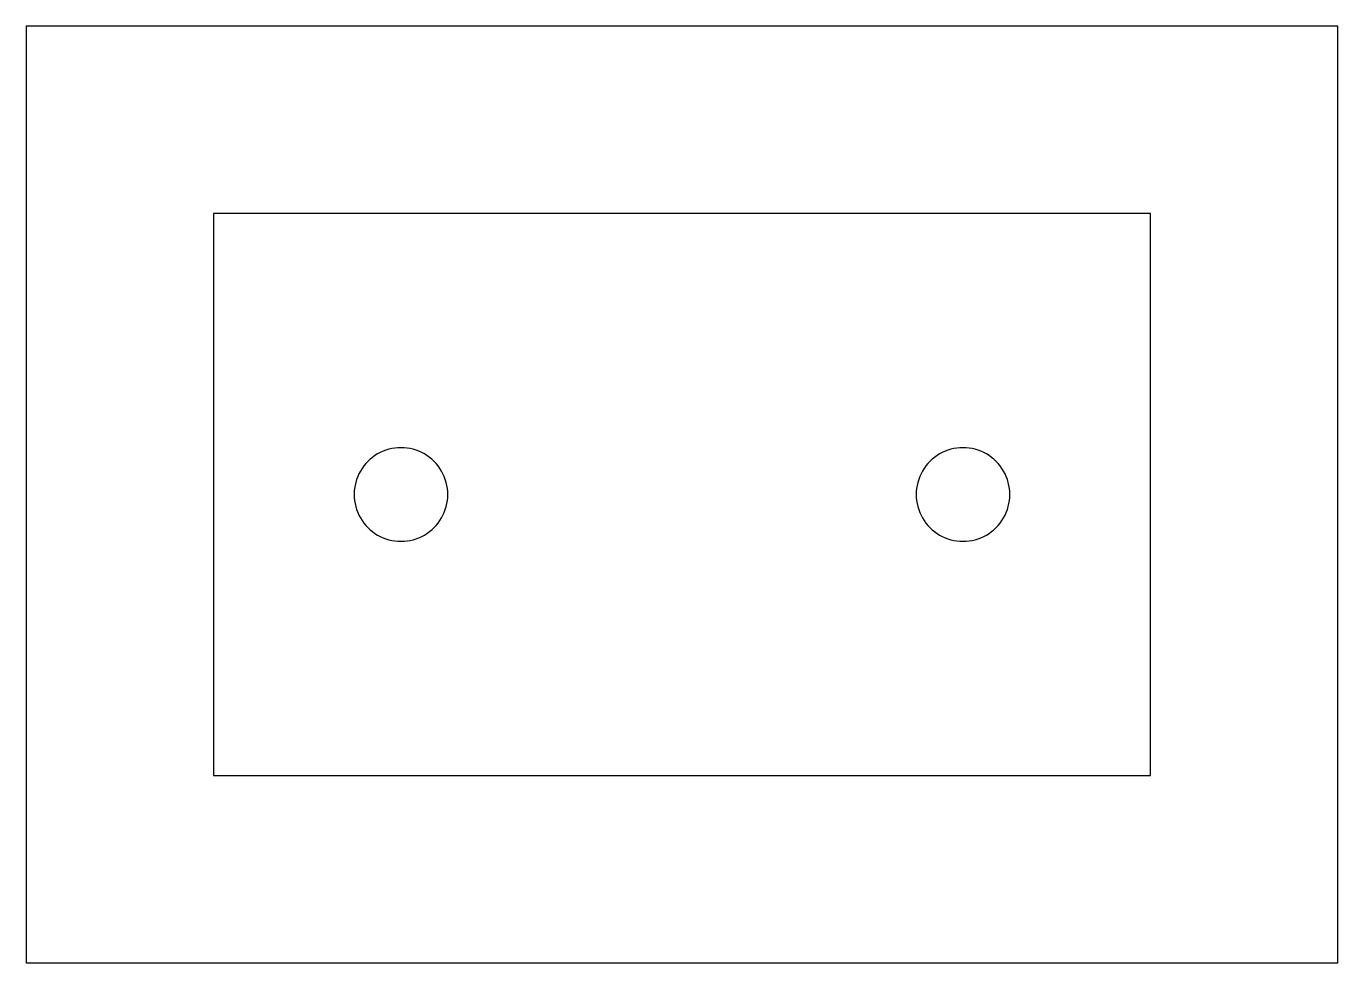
# Model space of a CAD drawing. Header units: millimetres. Extents: x 0 to 140, y 0 to 100.
import ezdxf

# ---------------------------------------------------------------- set-up
doc = ezdxf.new("R2010")
doc.units = ezdxf.units.MM
for name, color, linetype in [('CUT_HOLE_1', 3, 'CONTINUOUS'), ('CUT_HOLE_2', 3, 'CONTINUOUS'), ('CUT_OUTER', 3, 'CONTINUOUS'), ('REF_STOCK', 8, 'CONTINUOUS')]:
    doc.layers.add(name, color=color, linetype=linetype)

msp = doc.modelspace()

# ---------------------------------------------------------------- linework, layer by layer
at = {"layer": 'CUT_HOLE_1'}
msp.add_lwpolyline([(45, 50), (44.989295, 50.327016), (44.957224, 50.652631), (44.903926, 50.975452), (44.829629, 51.294095), (44.734651, 51.607197), (44.619398, 51.913417), (44.484364, 52.211443), (44.330127, 52.5), (44.157348, 52.777851), (43.966767, 53.043807), (43.759199, 53.296729), (43.535534, 53.535534), (43.296729, 53.759199), (43.043807, 53.966767), (42.777851, 54.157348), (42.5, 54.330127), (42.211443, 54.484364), (41.913417, 54.619398), (41.607197, 54.734651), (41.294095, 54.829629), (40.975452, 54.903926), (40.652631, 54.957224), (40.327016, 54.989295), (40, 55), (39.672984, 54.989295), (39.347369, 54.957224), (39.024548, 54.903926), (38.705905, 54.829629), (38.392803, 54.734651), (38.086583, 54.619398), (37.788557, 54.484364), (37.5, 54.330127), (37.222149, 54.157348), (36.956193, 53.966767), (36.703271, 53.759199), (36.464466, 53.535534), (36.240801, 53.296729), (36.033233, 53.043807), (35.842652, 52.777851), (35.669873, 52.5), (35.515636, 52.211443), (35.380602, 51.913417), (35.265349, 51.607197), (35.170371, 51.294095), (35.096074, 50.975452), (35.042776, 50.652631), (35.010705, 50.327016), (35, 50), (35.010705, 49.672984), (35.042776, 49.347369), (35.096074, 49.024548), (35.170371, 48.705905), (35.265349, 48.392803), (35.380602, 48.086583), (35.515636, 47.788557), (35.669873, 47.5), (35.842652, 47.222149), (36.033233, 46.956193), (36.240801, 46.703271), (36.464466, 46.464466), (36.703271, 46.240801), (36.956193, 46.033233), (37.222149, 45.842652), (37.5, 45.669873), (37.788557, 45.515636), (38.086583, 45.380602), (38.392803, 45.265349), (38.705905, 45.170371), (39.024548, 45.096074), (39.347369, 45.042776), (39.672984, 45.010705), (40, 45), (40.327016, 45.010705), (40.652631, 45.042776), (40.975452, 45.096074), (41.294095, 45.170371), (41.607197, 45.265349), (41.913417, 45.380602), (42.211443, 45.515636), (42.5, 45.669873), (42.777851, 45.842652), (43.043807, 46.033233), (43.296729, 46.240801), (43.535534, 46.464466), (43.759199, 46.703271), (43.966767, 46.956193), (44.157348, 47.222149), (44.330127, 47.5), (44.484364, 47.788557), (44.619398, 48.086583), (44.734651, 48.392803), (44.829629, 48.705905), (44.903926, 49.024548), (44.957224, 49.347369), (44.989295, 49.672984)], close=True, dxfattribs=at)
at = {"layer": 'CUT_HOLE_2'}
msp.add_lwpolyline([(105, 50), (104.989295, 50.327016), (104.957224, 50.652631), (104.903926, 50.975452), (104.829629, 51.294095), (104.734651, 51.607197), (104.619398, 51.913417), (104.484364, 52.211443), (104.330127, 52.5), (104.157348, 52.777851), (103.966767, 53.043807), (103.759199, 53.296729), (103.535534, 53.535534), (103.296729, 53.759199), (103.043807, 53.966767), (102.777851, 54.157348), (102.5, 54.330127), (102.211443, 54.484364), (101.913417, 54.619398), (101.607197, 54.734651), (101.294095, 54.829629), (100.975452, 54.903926), (100.652631, 54.957224), (100.327016, 54.989295), (100, 55), (99.672984, 54.989295), (99.347369, 54.957224), (99.024548, 54.903926), (98.705905, 54.829629), (98.392803, 54.734651), (98.086583, 54.619398), (97.788557, 54.484364), (97.5, 54.330127), (97.222149, 54.157348), (96.956193, 53.966767), (96.703271, 53.759199), (96.464466, 53.535534), (96.240801, 53.296729), (96.033233, 53.043807), (95.842652, 52.777851), (95.669873, 52.5), (95.515636, 52.211443), (95.380602, 51.913417), (95.265349, 51.607197), (95.170371, 51.294095), (95.096074, 50.975452), (95.042776, 50.652631), (95.010705, 50.327016), (95, 50), (95.010705, 49.672984), (95.042776, 49.347369), (95.096074, 49.024548), (95.170371, 48.705905), (95.265349, 48.392803), (95.380602, 48.086583), (95.515636, 47.788557), (95.669873, 47.5), (95.842652, 47.222149), (96.033233, 46.956193), (96.240801, 46.703271), (96.464466, 46.464466), (96.703271, 46.240801), (96.956193, 46.033233), (97.222149, 45.842652), (97.5, 45.669873), (97.788557, 45.515636), (98.086583, 45.380602), (98.392803, 45.265349), (98.705905, 45.170371), (99.024548, 45.096074), (99.347369, 45.042776), (99.672984, 45.010705), (100, 45), (100.327016, 45.010705), (100.652631, 45.042776), (100.975452, 45.096074), (101.294095, 45.170371), (101.607197, 45.265349), (101.913417, 45.380602), (102.211443, 45.515636), (102.5, 45.669873), (102.777851, 45.842652), (103.043807, 46.033233), (103.296729, 46.240801), (103.535534, 46.464466), (103.759199, 46.703271), (103.966767, 46.956193), (104.157348, 47.222149), (104.330127, 47.5), (104.484364, 47.788557), (104.619398, 48.086583), (104.734651, 48.392803), (104.829629, 48.705905), (104.903926, 49.024548), (104.957224, 49.347369), (104.989295, 49.672984)], close=True, dxfattribs=at)
at = {"layer": 'CUT_OUTER'}
msp.add_lwpolyline([(20, 20), (120, 20), (120, 80), (20, 80)], close=True, dxfattribs=at)
at = {"layer": 'REF_STOCK'}
msp.add_lwpolyline([(0, 0), (140, 0), (140, 100), (0, 100)], close=True, dxfattribs=at)

doc.saveas('drawing.dxf')
